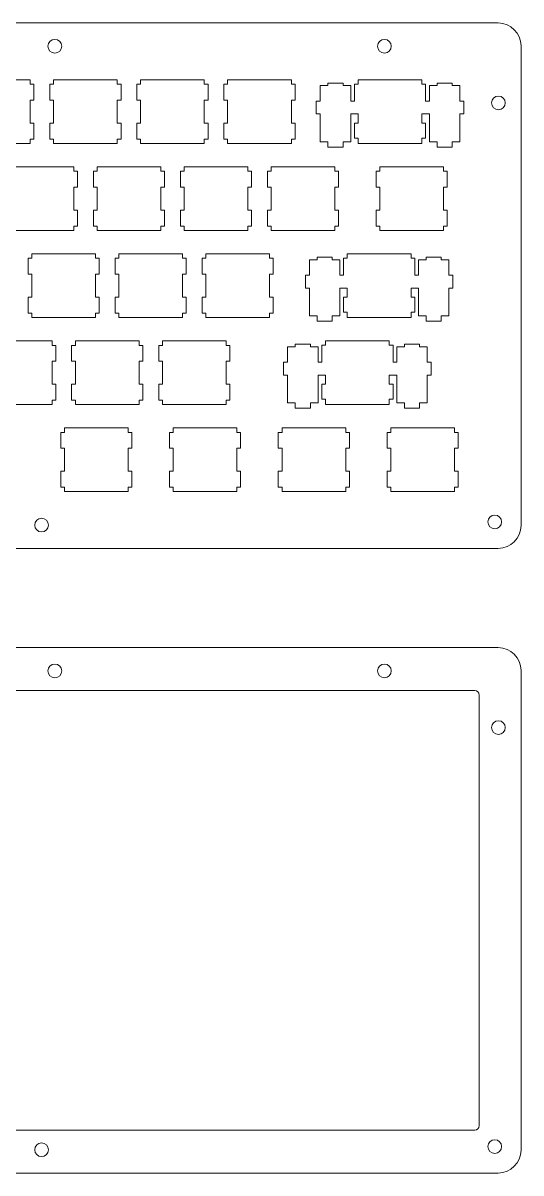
# Model space of a CAD drawing. Header units: millimetres. Extents: x -961 to -101, y 26 to 952.
# Drawn here: x -616.8 to -507.7, y 25.9 to 277.6 of the extents above; entities that cross this region are included whole.
import ezdxf

# ---------------------------------------------------------------- set-up
doc = ezdxf.new("R2010")
doc.units = ezdxf.units.MM
doc.header["$MEASUREMENT"] = 0
doc.layers.add('Layer 1', color=7, linetype='Continuous')

msp = doc.modelspace()

# ---------------------------------------------------------------- linework, layer by layer
at = {"layer": 'Layer 1', "color": 250, "lineweight": 9}
for centre in [(-609.787, 272.5082), (-537.6401, 272.5082), (-512.6869, 260.1082), (-612.6869, 167.7083), (-513.4746, 168.3909), (-609.787, 135.7872), (-537.6401, 135.7872), (-512.6869, 123.3872), (-513.4746, 31.6699), (-612.6869, 30.9873)]:
    msp.add_ellipse(centre, major_axis=(0, 1.5001), ratio=1, dxfattribs=at)
for points in [[(-807.7337, 277.6083), (-807.7337, 277.6083), (-512.7337, 277.6083), (-512.7337, 277.6083), (-512.7337, 277.6083), (-509.9837, 277.6083), (-507.7337, 275.3583), (-507.7337, 272.6083), (-507.7337, 272.6083), (-507.7337, 272.6083), (-507.7337, 167.6084), (-507.7337, 167.6084), (-507.7337, 167.6084), (-507.7337, 164.8584), (-509.9837, 162.6084), (-512.7337, 162.6084), (-512.7337, 162.6084), (-512.7337, 162.6084), (-807.7337, 162.6084), (-807.7337, 162.6084), (-807.7337, 162.6084), (-810.4837, 162.6084), (-812.7337, 164.8584), (-812.7337, 167.6084), (-812.7337, 167.6084), (-812.7337, 167.6084), (-812.7337, 272.6083), (-812.7337, 272.6083), (-812.7337, 272.6083), (-812.7337, 275.3583), (-810.4837, 277.6083), (-807.7337, 277.6083)], [(-807.7337, 140.8873), (-807.7337, 140.8873), (-512.7337, 140.8873), (-512.7337, 140.8873), (-512.7337, 140.8873), (-509.9837, 140.8873), (-507.7337, 138.6373), (-507.7337, 135.8873), (-507.7337, 135.8873), (-507.7337, 135.8873), (-507.7337, 30.8874), (-507.7337, 30.8874), (-507.7337, 30.8874), (-507.7337, 28.1374), (-509.9837, 25.8874), (-512.7337, 25.8874), (-512.7337, 25.8874), (-512.7337, 25.8874), (-807.7337, 25.8874), (-807.7337, 25.8874), (-807.7337, 25.8874), (-810.4837, 25.8874), (-812.7337, 28.1374), (-812.7337, 30.8874), (-812.7337, 30.8874), (-812.7337, 30.8874), (-812.7337, 135.8873), (-812.7337, 135.8873), (-812.7337, 135.8873), (-812.7337, 138.6373), (-810.4837, 140.8873), (-807.7337, 140.8873)], [(-802.6087, 131.5124), (-802.6087, 131.5124), (-517.8586, 131.5124), (-517.8586, 131.5124), (-517.8586, 131.5124), (-517.3086, 131.5124), (-516.8587, 131.0624), (-516.8587, 130.5124), (-516.8587, 130.5124), (-516.8587, 130.5124), (-516.8587, 36.2624), (-516.8587, 36.2624), (-516.8587, 36.2624), (-516.8587, 35.7124), (-517.3086, 35.2624), (-517.8586, 35.2624), (-517.8586, 35.2624), (-517.8586, 35.2624), (-802.6087, 35.2624), (-802.6087, 35.2624), (-802.6087, 35.2624), (-803.1587, 35.2624), (-803.6086, 35.7124), (-803.6086, 36.2624), (-803.6086, 36.2624), (-803.6086, 36.2624), (-803.6086, 130.5124), (-803.6086, 130.5124), (-803.6086, 130.5124), (-803.6086, 131.0624), (-803.1587, 131.5124), (-802.6087, 131.5124)]]:
    msp.add_open_spline(points, degree=3, knots=[0, 0, 0, 0, 0.11111111, 0.11111111, 0.11111111, 0.11111111, 0.22222222, 0.22222222, 0.22222222, 0.22222222, 0.33333333, 0.33333333, 0.33333333, 0.33333333, 0.44444444, 0.44444444, 0.44444444, 0.44444444, 0.55555556, 0.55555556, 0.55555556, 0.55555556, 0.66666667, 0.66666667, 0.66666667, 0.66666667, 0.77777778, 0.77777778, 0.77777778, 0.77777778, 1, 1, 1, 1], dxfattribs=at)
for points in [[(-629.1062, 265.181), (-629.1062, 265.181), (-615.1611, 265.181), (-615.1611, 265.181)], [(-615.1611, 264.2023), (-615.1611, 264.2023), (-615.1611, 265.181), (-615.1611, 265.181)], [(-610.0562, 265.181), (-610.0562, 265.181), (-596.1111, 265.181), (-596.1111, 265.181)], [(-610.0562, 264.2023), (-610.0562, 264.2023), (-610.0562, 265.181), (-610.0562, 265.181)], [(-596.1111, 264.2023), (-596.1111, 264.2023), (-596.1111, 265.181), (-596.1111, 265.181)], [(-591.0062, 265.181), (-591.0062, 265.181), (-577.0611, 265.181), (-577.0611, 265.181)], [(-591.0062, 264.2023), (-591.0062, 264.2023), (-591.0062, 265.181), (-591.0062, 265.181)], [(-577.0611, 264.2023), (-577.0611, 264.2023), (-577.0611, 265.181), (-577.0611, 265.181)], [(-571.9562, 265.181), (-571.9562, 265.181), (-558.0111, 265.181), (-558.0111, 265.181)], [(-571.9562, 264.2023), (-571.9562, 264.2023), (-571.9562, 265.181), (-571.9562, 265.181)], [(-558.0111, 264.2023), (-558.0111, 264.2023), (-558.0111, 265.181), (-558.0111, 265.181)], [(-546.6957, 264.4313), (-546.6957, 264.4313), (-549.9977, 264.4313), (-549.9977, 264.4313)], [(-549.9977, 264.4313), (-549.9977, 264.4313), (-549.9977, 263.8979), (-549.9977, 263.8979)], [(-546.6957, 263.8979), (-546.6957, 263.8979), (-546.6957, 264.4313), (-546.6957, 264.4313)], [(-529.4237, 265.1933), (-529.4237, 265.1933), (-543.3937, 265.1933), (-543.3937, 265.1933)], [(-543.3937, 265.1933), (-543.3937, 265.1933), (-543.3937, 264.2129), (-543.3937, 264.2129)], [(-529.4237, 264.2129), (-529.4237, 264.2129), (-529.4237, 265.1933), (-529.4237, 265.1933)], [(-522.8197, 264.4313), (-522.8197, 264.4313), (-526.1217, 264.4313), (-526.1217, 264.4313)], [(-526.1217, 264.4313), (-526.1217, 264.4313), (-526.1217, 263.8979), (-526.1217, 263.8979)], [(-522.8197, 263.8979), (-522.8197, 263.8979), (-522.8197, 264.4313), (-522.8197, 264.4313)], [(-614.3497, 264.2023), (-614.3497, 264.2023), (-615.1611, 264.2023), (-615.1611, 264.2023)], [(-614.3497, 264.2023), (-614.3497, 264.2023), (-614.3497, 260.7084), (-614.3497, 260.7084)], [(-610.8676, 260.7084), (-610.8676, 260.7084), (-610.8676, 264.2023), (-610.8676, 264.2023)], [(-610.8676, 264.2023), (-610.8676, 264.2023), (-610.0562, 264.2023), (-610.0562, 264.2023)], [(-595.2997, 264.2023), (-595.2997, 264.2023), (-596.1111, 264.2023), (-596.1111, 264.2023)], [(-595.2997, 264.2023), (-595.2997, 264.2023), (-595.2997, 260.7084), (-595.2997, 260.7084)], [(-591.8176, 260.7084), (-591.8176, 260.7084), (-591.8176, 264.2023), (-591.8176, 264.2023)], [(-591.8176, 264.2023), (-591.8176, 264.2023), (-591.0062, 264.2023), (-591.0062, 264.2023)], [(-576.2497, 264.2023), (-576.2497, 264.2023), (-577.0611, 264.2023), (-577.0611, 264.2023)], [(-576.2497, 264.2023), (-576.2497, 264.2023), (-576.2497, 260.7084), (-576.2497, 260.7084)], [(-572.7676, 260.7084), (-572.7676, 260.7084), (-572.7676, 264.2023), (-572.7676, 264.2023)], [(-572.7676, 264.2023), (-572.7676, 264.2023), (-571.9562, 264.2023), (-571.9562, 264.2023)], [(-557.1997, 264.2023), (-557.1997, 264.2023), (-558.0111, 264.2023), (-558.0111, 264.2023)], [(-557.1997, 264.2023), (-557.1997, 264.2023), (-557.1997, 260.7084), (-557.1997, 260.7084)], [(-549.9977, 263.8979), (-549.9977, 263.8979), (-551.6741, 263.8979), (-551.6741, 263.8979)], [(-551.6741, 263.8979), (-551.6741, 263.8979), (-551.6741, 260.4943), (-551.6741, 260.4943)], [(-545.0193, 263.8979), (-545.0193, 263.8979), (-546.6957, 263.8979), (-546.6957, 263.8979)], [(-545.0193, 263.8979), (-545.0193, 263.8979), (-545.0193, 263.8979), (-545.0193, 263.8979)], [(-545.0193, 260.4943), (-545.0193, 260.4943), (-545.0193, 263.8979), (-545.0193, 263.8979)], [(-543.3937, 264.2129), (-543.3937, 264.2129), (-544.2065, 264.2129), (-544.2065, 264.2129)], [(-544.2065, 264.2129), (-544.2065, 264.2129), (-544.2065, 260.4943), (-544.2065, 260.4943)], [(-528.6109, 264.2129), (-528.6109, 264.2129), (-529.4237, 264.2129), (-529.4237, 264.2129)], [(-528.6109, 260.4943), (-528.6109, 260.4943), (-528.6109, 264.2129), (-528.6109, 264.2129)], [(-526.1217, 263.8979), (-526.1217, 263.8979), (-527.7981, 263.8979), (-527.7981, 263.8979)], [(-527.7981, 263.8979), (-527.7981, 263.8979), (-527.7981, 260.4943), (-527.7981, 260.4943)], [(-521.1433, 263.8979), (-521.1433, 263.8979), (-522.8197, 263.8979), (-522.8197, 263.8979)], [(-521.1433, 260.4943), (-521.1433, 260.4943), (-521.1433, 263.8979), (-521.1433, 263.8979)], [(-615.1611, 260.7084), (-615.1611, 260.7084), (-615.1611, 255.7084), (-615.1611, 255.7084)], [(-615.1611, 260.7084), (-615.1611, 260.7084), (-614.3497, 260.7084), (-614.3497, 260.7084)], [(-610.0562, 260.7084), (-610.0562, 260.7084), (-610.8676, 260.7084), (-610.8676, 260.7084)], [(-610.0562, 255.7084), (-610.0562, 255.7084), (-610.0562, 260.7084), (-610.0562, 260.7084)], [(-596.1111, 260.7084), (-596.1111, 260.7084), (-596.1111, 255.7084), (-596.1111, 255.7084)], [(-596.1111, 260.7084), (-596.1111, 260.7084), (-595.2997, 260.7084), (-595.2997, 260.7084)], [(-591.0062, 260.7084), (-591.0062, 260.7084), (-591.8176, 260.7084), (-591.8176, 260.7084)], [(-591.0062, 255.7084), (-591.0062, 255.7084), (-591.0062, 260.7084), (-591.0062, 260.7084)], [(-577.0611, 260.7084), (-577.0611, 260.7084), (-577.0611, 255.7084), (-577.0611, 255.7084)], [(-577.0611, 260.7084), (-577.0611, 260.7084), (-576.2497, 260.7084), (-576.2497, 260.7084)], [(-571.9562, 260.7084), (-571.9562, 260.7084), (-572.7676, 260.7084), (-572.7676, 260.7084)], [(-571.9562, 255.7084), (-571.9562, 255.7084), (-571.9562, 260.7084), (-571.9562, 260.7084)], [(-558.0111, 260.7084), (-558.0111, 260.7084), (-558.0111, 255.7084), (-558.0111, 255.7084)], [(-558.0111, 260.7084), (-558.0111, 260.7084), (-557.1997, 260.7084), (-557.1997, 260.7084)], [(-551.6741, 260.4943), (-551.6741, 260.4943), (-552.5631, 260.4943), (-552.5631, 260.4943)], [(-552.5631, 260.4943), (-552.5631, 260.4943), (-552.5631, 257.7003), (-552.5631, 257.7003)], [(-544.2065, 260.4943), (-544.2065, 260.4943), (-545.0193, 260.4943), (-545.0193, 260.4943)], [(-527.7981, 260.4943), (-527.7981, 260.4943), (-528.6109, 260.4943), (-528.6109, 260.4943)], [(-520.2543, 260.4943), (-520.2543, 260.4943), (-521.1433, 260.4943), (-521.1433, 260.4943)], [(-520.2543, 257.7003), (-520.2543, 257.7003), (-520.2543, 260.4943), (-520.2543, 260.4943)], [(-552.5631, 257.7003), (-552.5631, 257.7003), (-551.6741, 257.7003), (-551.6741, 257.7003)], [(-551.6741, 257.7003), (-551.6741, 257.7003), (-551.6741, 251.6043), (-551.6741, 251.6043)], [(-545.0193, 251.6043), (-545.0193, 251.6043), (-545.0193, 257.7003), (-545.0193, 257.7003)], [(-545.0193, 257.7003), (-545.0193, 257.7003), (-543.3937, 257.7003), (-543.3937, 257.7003)], [(-543.3937, 257.7003), (-543.3937, 257.7003), (-543.3937, 255.7039), (-543.3937, 255.7039)], [(-529.4237, 255.7039), (-529.4237, 255.7039), (-529.4237, 257.7003), (-529.4237, 257.7003)], [(-529.4237, 257.7003), (-529.4237, 257.7003), (-527.7981, 257.7003), (-527.7981, 257.7003)], [(-527.7981, 257.7003), (-527.7981, 257.7003), (-527.7981, 251.6043), (-527.7981, 251.6043)], [(-521.1433, 251.6043), (-521.1433, 251.6043), (-521.1433, 257.7003), (-521.1433, 257.7003)], [(-521.1433, 257.7003), (-521.1433, 257.7003), (-520.2543, 257.7003), (-520.2543, 257.7003)], [(-614.3497, 255.7084), (-614.3497, 255.7084), (-615.1611, 255.7084), (-615.1611, 255.7084)], [(-614.3497, 255.7084), (-614.3497, 255.7084), (-614.3497, 252.2145), (-614.3497, 252.2145)], [(-610.8676, 252.2145), (-610.8676, 252.2145), (-610.8676, 255.7084), (-610.8676, 255.7084)], [(-610.8676, 255.7084), (-610.8676, 255.7084), (-610.0562, 255.7084), (-610.0562, 255.7084)], [(-595.2997, 255.7084), (-595.2997, 255.7084), (-596.1111, 255.7084), (-596.1111, 255.7084)], [(-595.2997, 255.7084), (-595.2997, 255.7084), (-595.2997, 252.2145), (-595.2997, 252.2145)], [(-591.8176, 252.2145), (-591.8176, 252.2145), (-591.8176, 255.7084), (-591.8176, 255.7084)], [(-591.8176, 255.7084), (-591.8176, 255.7084), (-591.0062, 255.7084), (-591.0062, 255.7084)], [(-576.2497, 255.7084), (-576.2497, 255.7084), (-577.0611, 255.7084), (-577.0611, 255.7084)], [(-576.2497, 255.7084), (-576.2497, 255.7084), (-576.2497, 252.2145), (-576.2497, 252.2145)], [(-572.7676, 252.2145), (-572.7676, 252.2145), (-572.7676, 255.7084), (-572.7676, 255.7084)], [(-572.7676, 255.7084), (-572.7676, 255.7084), (-571.9562, 255.7084), (-571.9562, 255.7084)], [(-557.1997, 255.7084), (-557.1997, 255.7084), (-558.0111, 255.7084), (-558.0111, 255.7084)], [(-557.1997, 255.7084), (-557.1997, 255.7084), (-557.1997, 252.2145), (-557.1997, 252.2145)], [(-544.2065, 255.7039), (-544.2065, 255.7039), (-544.2065, 252.3917), (-544.2065, 252.3917)], [(-543.3937, 255.7039), (-543.3937, 255.7039), (-544.2065, 255.7039), (-544.2065, 255.7039)], [(-528.6109, 255.7039), (-528.6109, 255.7039), (-529.4237, 255.7039), (-529.4237, 255.7039)], [(-528.6109, 252.3917), (-528.6109, 252.3917), (-528.6109, 255.7039), (-528.6109, 255.7039)], [(-615.1611, 252.2145), (-615.1611, 252.2145), (-614.3497, 252.2145), (-614.3497, 252.2145)], [(-615.1611, 252.2145), (-615.1611, 252.2145), (-615.1611, 251.2358), (-615.1611, 251.2358)], [(-610.0562, 252.2145), (-610.0562, 252.2145), (-610.8676, 252.2145), (-610.8676, 252.2145)], [(-610.0562, 251.2358), (-610.0562, 251.2358), (-610.0562, 252.2145), (-610.0562, 252.2145)], [(-596.1111, 252.2145), (-596.1111, 252.2145), (-595.2997, 252.2145), (-595.2997, 252.2145)], [(-596.1111, 252.2145), (-596.1111, 252.2145), (-596.1111, 251.2358), (-596.1111, 251.2358)], [(-591.0062, 252.2145), (-591.0062, 252.2145), (-591.8176, 252.2145), (-591.8176, 252.2145)], [(-591.0062, 251.2358), (-591.0062, 251.2358), (-591.0062, 252.2145), (-591.0062, 252.2145)], [(-577.0611, 252.2145), (-577.0611, 252.2145), (-576.2497, 252.2145), (-576.2497, 252.2145)], [(-577.0611, 252.2145), (-577.0611, 252.2145), (-577.0611, 251.2358), (-577.0611, 251.2358)], [(-571.9562, 252.2145), (-571.9562, 252.2145), (-572.7676, 252.2145), (-572.7676, 252.2145)], [(-571.9562, 251.2358), (-571.9562, 251.2358), (-571.9562, 252.2145), (-571.9562, 252.2145)], [(-558.0111, 252.2145), (-558.0111, 252.2145), (-557.1997, 252.2145), (-557.1997, 252.2145)], [(-558.0111, 252.2145), (-558.0111, 252.2145), (-558.0111, 251.2358), (-558.0111, 251.2358)], [(-544.2065, 252.3917), (-544.2065, 252.3917), (-543.3937, 252.3917), (-543.3937, 252.3917)], [(-543.3937, 251.2233), (-543.3937, 251.2233), (-543.3937, 252.3917), (-543.3937, 252.3917)], [(-529.4237, 251.2233), (-529.4237, 251.2233), (-529.4237, 252.3917), (-529.4237, 252.3917)], [(-529.4237, 252.3917), (-529.4237, 252.3917), (-528.6109, 252.3917), (-528.6109, 252.3917)], [(-615.1611, 251.2358), (-615.1611, 251.2358), (-629.1062, 251.2358), (-629.1062, 251.2358)], [(-596.1111, 251.2358), (-596.1111, 251.2358), (-610.0562, 251.2358), (-610.0562, 251.2358)], [(-577.0611, 251.2358), (-577.0611, 251.2358), (-591.0062, 251.2358), (-591.0062, 251.2358)], [(-558.0111, 251.2358), (-558.0111, 251.2358), (-571.9562, 251.2358), (-571.9562, 251.2358)], [(-551.6741, 251.6043), (-551.6741, 251.6043), (-549.9977, 251.6043), (-549.9977, 251.6043)], [(-549.9977, 251.6043), (-549.9977, 251.6043), (-549.9977, 250.4613), (-549.9977, 250.4613)], [(-549.9977, 250.4613), (-549.9977, 250.4613), (-546.6957, 250.4613), (-546.6957, 250.4613)], [(-546.6957, 250.4613), (-546.6957, 250.4613), (-546.6957, 251.6043), (-546.6957, 251.6043)], [(-546.6957, 251.6043), (-546.6957, 251.6043), (-545.0193, 251.6043), (-545.0193, 251.6043)], [(-543.3937, 251.2233), (-543.3937, 251.2233), (-529.4237, 251.2233), (-529.4237, 251.2233)], [(-527.7981, 251.6043), (-527.7981, 251.6043), (-526.1217, 251.6043), (-526.1217, 251.6043)], [(-527.7981, 251.6043), (-527.7981, 251.6043), (-527.7981, 251.6043), (-527.7981, 251.6043)], [(-526.1217, 251.6043), (-526.1217, 251.6043), (-526.1217, 250.4613), (-526.1217, 250.4613)], [(-526.1217, 250.4613), (-526.1217, 250.4613), (-522.8197, 250.4613), (-522.8197, 250.4613)], [(-522.8197, 250.4613), (-522.8197, 250.4613), (-522.8197, 251.6043), (-522.8197, 251.6043)], [(-522.8197, 251.6043), (-522.8197, 251.6043), (-521.1433, 251.6043), (-521.1433, 251.6043)], [(-619.5812, 246.1311), (-619.5812, 246.1311), (-605.6361, 246.1311), (-605.6361, 246.1311)], [(-605.6361, 245.1524), (-605.6361, 245.1524), (-605.6361, 246.1311), (-605.6361, 246.1311)], [(-604.8247, 245.1524), (-604.8247, 245.1524), (-605.6361, 245.1524), (-605.6361, 245.1524)], [(-604.8247, 245.1524), (-604.8247, 245.1524), (-604.8247, 241.6585), (-604.8247, 241.6585)], [(-601.3426, 241.6585), (-601.3426, 241.6585), (-601.3426, 245.1524), (-601.3426, 245.1524)], [(-601.3426, 245.1524), (-601.3426, 245.1524), (-600.5312, 245.1524), (-600.5312, 245.1524)], [(-600.5312, 246.1311), (-600.5312, 246.1311), (-586.5861, 246.1311), (-586.5861, 246.1311)], [(-600.5312, 245.1524), (-600.5312, 245.1524), (-600.5312, 246.1311), (-600.5312, 246.1311)], [(-586.5861, 245.1524), (-586.5861, 245.1524), (-586.5861, 246.1311), (-586.5861, 246.1311)], [(-585.7747, 245.1524), (-585.7747, 245.1524), (-586.5861, 245.1524), (-586.5861, 245.1524)], [(-585.7747, 245.1524), (-585.7747, 245.1524), (-585.7747, 241.6585), (-585.7747, 241.6585)], [(-582.2926, 241.6585), (-582.2926, 241.6585), (-582.2926, 245.1524), (-582.2926, 245.1524)], [(-582.2926, 245.1524), (-582.2926, 245.1524), (-581.4812, 245.1524), (-581.4812, 245.1524)], [(-581.4812, 246.1311), (-581.4812, 246.1311), (-567.5361, 246.1311), (-567.5361, 246.1311)], [(-581.4812, 245.1524), (-581.4812, 245.1524), (-581.4812, 246.1311), (-581.4812, 246.1311)], [(-567.5361, 245.1524), (-567.5361, 245.1524), (-567.5361, 246.1311), (-567.5361, 246.1311)], [(-566.7247, 245.1524), (-566.7247, 245.1524), (-567.5361, 245.1524), (-567.5361, 245.1524)], [(-566.7247, 245.1524), (-566.7247, 245.1524), (-566.7247, 241.6585), (-566.7247, 241.6585)], [(-563.2426, 241.6585), (-563.2426, 241.6585), (-563.2426, 245.1524), (-563.2426, 245.1524)], [(-563.2426, 245.1524), (-563.2426, 245.1524), (-562.4312, 245.1524), (-562.4312, 245.1524)], [(-562.4312, 246.1311), (-562.4312, 246.1311), (-548.4861, 246.1311), (-548.4861, 246.1311)], [(-562.4312, 245.1524), (-562.4312, 245.1524), (-562.4312, 246.1311), (-562.4312, 246.1311)], [(-548.4861, 245.1524), (-548.4861, 245.1524), (-548.4861, 246.1311), (-548.4861, 246.1311)], [(-547.6747, 245.1524), (-547.6747, 245.1524), (-548.4861, 245.1524), (-548.4861, 245.1524)], [(-547.6747, 245.1524), (-547.6747, 245.1524), (-547.6747, 241.6585), (-547.6747, 241.6585)], [(-539.4302, 241.6584), (-539.4302, 241.6584), (-539.4302, 245.1523), (-539.4302, 245.1523)], [(-539.4302, 245.1523), (-539.4302, 245.1523), (-538.6188, 245.1523), (-538.6188, 245.1523)], [(-538.6188, 246.131), (-538.6188, 246.131), (-524.6737, 246.131), (-524.6737, 246.131)], [(-538.6188, 245.1523), (-538.6188, 245.1523), (-538.6188, 246.131), (-538.6188, 246.131)], [(-524.6737, 245.1523), (-524.6737, 245.1523), (-524.6737, 246.131), (-524.6737, 246.131)], [(-523.8623, 245.1523), (-523.8623, 245.1523), (-524.6737, 245.1523), (-524.6737, 245.1523)], [(-523.8623, 245.1523), (-523.8623, 245.1523), (-523.8623, 241.6584), (-523.8623, 241.6584)], [(-605.6361, 241.6585), (-605.6361, 241.6585), (-605.6361, 236.6585), (-605.6361, 236.6585)], [(-605.6361, 241.6585), (-605.6361, 241.6585), (-604.8247, 241.6585), (-604.8247, 241.6585)], [(-600.5312, 241.6585), (-600.5312, 241.6585), (-601.3426, 241.6585), (-601.3426, 241.6585)], [(-600.5312, 236.6585), (-600.5312, 236.6585), (-600.5312, 241.6585), (-600.5312, 241.6585)], [(-586.5861, 241.6585), (-586.5861, 241.6585), (-586.5861, 236.6585), (-586.5861, 236.6585)], [(-586.5861, 241.6585), (-586.5861, 241.6585), (-585.7747, 241.6585), (-585.7747, 241.6585)], [(-581.4812, 241.6585), (-581.4812, 241.6585), (-582.2926, 241.6585), (-582.2926, 241.6585)], [(-581.4812, 236.6585), (-581.4812, 236.6585), (-581.4812, 241.6585), (-581.4812, 241.6585)], [(-567.5361, 241.6585), (-567.5361, 241.6585), (-567.5361, 236.6585), (-567.5361, 236.6585)], [(-567.5361, 241.6585), (-567.5361, 241.6585), (-566.7247, 241.6585), (-566.7247, 241.6585)], [(-562.4312, 241.6585), (-562.4312, 241.6585), (-563.2426, 241.6585), (-563.2426, 241.6585)], [(-562.4312, 236.6585), (-562.4312, 236.6585), (-562.4312, 241.6585), (-562.4312, 241.6585)], [(-548.4861, 241.6585), (-548.4861, 241.6585), (-548.4861, 236.6585), (-548.4861, 236.6585)], [(-548.4861, 241.6585), (-548.4861, 241.6585), (-547.6747, 241.6585), (-547.6747, 241.6585)], [(-538.6188, 241.6584), (-538.6188, 241.6584), (-539.4302, 241.6584), (-539.4302, 241.6584)], [(-538.6188, 236.6584), (-538.6188, 236.6584), (-538.6188, 241.6584), (-538.6188, 241.6584)], [(-524.6737, 241.6584), (-524.6737, 241.6584), (-524.6737, 236.6584), (-524.6737, 236.6584)], [(-524.6737, 241.6584), (-524.6737, 241.6584), (-523.8623, 241.6584), (-523.8623, 241.6584)], [(-604.8247, 236.6585), (-604.8247, 236.6585), (-605.6361, 236.6585), (-605.6361, 236.6585)], [(-604.8247, 236.6585), (-604.8247, 236.6585), (-604.8247, 233.1646), (-604.8247, 233.1646)], [(-601.3426, 233.1646), (-601.3426, 233.1646), (-601.3426, 236.6585), (-601.3426, 236.6585)], [(-601.3426, 236.6585), (-601.3426, 236.6585), (-600.5312, 236.6585), (-600.5312, 236.6585)], [(-585.7747, 236.6585), (-585.7747, 236.6585), (-586.5861, 236.6585), (-586.5861, 236.6585)], [(-585.7747, 236.6585), (-585.7747, 236.6585), (-585.7747, 233.1646), (-585.7747, 233.1646)], [(-582.2926, 233.1646), (-582.2926, 233.1646), (-582.2926, 236.6585), (-582.2926, 236.6585)], [(-582.2926, 236.6585), (-582.2926, 236.6585), (-581.4812, 236.6585), (-581.4812, 236.6585)], [(-566.7247, 236.6585), (-566.7247, 236.6585), (-567.5361, 236.6585), (-567.5361, 236.6585)], [(-566.7247, 236.6585), (-566.7247, 236.6585), (-566.7247, 233.1646), (-566.7247, 233.1646)], [(-563.2426, 233.1646), (-563.2426, 233.1646), (-563.2426, 236.6585), (-563.2426, 236.6585)], [(-563.2426, 236.6585), (-563.2426, 236.6585), (-562.4312, 236.6585), (-562.4312, 236.6585)], [(-547.6747, 236.6585), (-547.6747, 236.6585), (-548.4861, 236.6585), (-548.4861, 236.6585)], [(-547.6747, 236.6585), (-547.6747, 236.6585), (-547.6747, 233.1646), (-547.6747, 233.1646)], [(-539.4302, 233.1645), (-539.4302, 233.1645), (-539.4302, 236.6584), (-539.4302, 236.6584)], [(-539.4302, 236.6584), (-539.4302, 236.6584), (-538.6188, 236.6584), (-538.6188, 236.6584)], [(-523.8623, 236.6584), (-523.8623, 236.6584), (-524.6737, 236.6584), (-524.6737, 236.6584)], [(-523.8623, 236.6584), (-523.8623, 236.6584), (-523.8623, 233.1645), (-523.8623, 233.1645)], [(-605.6361, 232.1859), (-605.6361, 232.1859), (-619.5812, 232.1859), (-619.5812, 232.1859)], [(-605.6361, 233.1646), (-605.6361, 233.1646), (-604.8247, 233.1646), (-604.8247, 233.1646)], [(-605.6361, 233.1646), (-605.6361, 233.1646), (-605.6361, 232.1859), (-605.6361, 232.1859)], [(-600.5312, 233.1646), (-600.5312, 233.1646), (-601.3426, 233.1646), (-601.3426, 233.1646)], [(-600.5312, 232.1859), (-600.5312, 232.1859), (-600.5312, 233.1646), (-600.5312, 233.1646)], [(-586.5861, 232.1859), (-586.5861, 232.1859), (-600.5312, 232.1859), (-600.5312, 232.1859)], [(-586.5861, 233.1646), (-586.5861, 233.1646), (-585.7747, 233.1646), (-585.7747, 233.1646)], [(-586.5861, 233.1646), (-586.5861, 233.1646), (-586.5861, 232.1859), (-586.5861, 232.1859)], [(-581.4812, 233.1646), (-581.4812, 233.1646), (-582.2926, 233.1646), (-582.2926, 233.1646)], [(-581.4812, 232.1859), (-581.4812, 232.1859), (-581.4812, 233.1646), (-581.4812, 233.1646)], [(-567.5361, 232.1859), (-567.5361, 232.1859), (-581.4812, 232.1859), (-581.4812, 232.1859)], [(-567.5361, 233.1646), (-567.5361, 233.1646), (-566.7247, 233.1646), (-566.7247, 233.1646)], [(-567.5361, 233.1646), (-567.5361, 233.1646), (-567.5361, 232.1859), (-567.5361, 232.1859)], [(-562.4312, 233.1646), (-562.4312, 233.1646), (-563.2426, 233.1646), (-563.2426, 233.1646)], [(-562.4312, 232.1859), (-562.4312, 232.1859), (-562.4312, 233.1646), (-562.4312, 233.1646)], [(-548.4861, 232.1859), (-548.4861, 232.1859), (-562.4312, 232.1859), (-562.4312, 232.1859)], [(-548.4861, 233.1646), (-548.4861, 233.1646), (-547.6747, 233.1646), (-547.6747, 233.1646)], [(-548.4861, 233.1646), (-548.4861, 233.1646), (-548.4861, 232.1859), (-548.4861, 232.1859)], [(-538.6188, 233.1645), (-538.6188, 233.1645), (-539.4302, 233.1645), (-539.4302, 233.1645)], [(-538.6188, 232.1858), (-538.6188, 232.1858), (-538.6188, 233.1645), (-538.6188, 233.1645)], [(-524.6737, 232.1858), (-524.6737, 232.1858), (-538.6188, 232.1858), (-538.6188, 232.1858)], [(-524.6737, 233.1645), (-524.6737, 233.1645), (-523.8623, 233.1645), (-523.8623, 233.1645)], [(-524.6737, 233.1645), (-524.6737, 233.1645), (-524.6737, 232.1858), (-524.6737, 232.1858)], [(-614.8187, 227.0811), (-614.8187, 227.0811), (-600.8736, 227.0811), (-600.8736, 227.0811)], [(-614.8187, 226.1024), (-614.8187, 226.1024), (-614.8187, 227.0811), (-614.8187, 227.0811)], [(-600.8736, 226.1024), (-600.8736, 226.1024), (-600.8736, 227.0811), (-600.8736, 227.0811)], [(-595.7687, 227.0811), (-595.7687, 227.0811), (-581.8236, 227.0811), (-581.8236, 227.0811)], [(-595.7687, 226.1024), (-595.7687, 226.1024), (-595.7687, 227.0811), (-595.7687, 227.0811)], [(-581.8236, 226.1024), (-581.8236, 226.1024), (-581.8236, 227.0811), (-581.8236, 227.0811)], [(-576.7187, 227.0811), (-576.7187, 227.0811), (-562.7736, 227.0811), (-562.7736, 227.0811)], [(-576.7187, 226.1024), (-576.7187, 226.1024), (-576.7187, 227.0811), (-576.7187, 227.0811)], [(-562.7736, 226.1024), (-562.7736, 226.1024), (-562.7736, 227.0811), (-562.7736, 227.0811)], [(-531.8049, 227.0934), (-531.8049, 227.0934), (-545.7749, 227.0934), (-545.7749, 227.0934)], [(-545.7749, 227.0934), (-545.7749, 227.0934), (-545.7749, 226.113), (-545.7749, 226.113)], [(-531.8049, 226.113), (-531.8049, 226.113), (-531.8049, 227.0934), (-531.8049, 227.0934)], [(-615.6301, 222.6085), (-615.6301, 222.6085), (-615.6301, 226.1024), (-615.6301, 226.1024)], [(-615.6301, 226.1024), (-615.6301, 226.1024), (-614.8187, 226.1024), (-614.8187, 226.1024)], [(-600.0622, 226.1024), (-600.0622, 226.1024), (-600.8736, 226.1024), (-600.8736, 226.1024)], [(-600.0622, 226.1024), (-600.0622, 226.1024), (-600.0622, 222.6085), (-600.0622, 222.6085)], [(-596.5801, 222.6085), (-596.5801, 222.6085), (-596.5801, 226.1024), (-596.5801, 226.1024)], [(-596.5801, 226.1024), (-596.5801, 226.1024), (-595.7687, 226.1024), (-595.7687, 226.1024)], [(-581.0122, 226.1024), (-581.0122, 226.1024), (-581.8236, 226.1024), (-581.8236, 226.1024)], [(-581.0122, 226.1024), (-581.0122, 226.1024), (-581.0122, 222.6085), (-581.0122, 222.6085)], [(-577.5301, 222.6085), (-577.5301, 222.6085), (-577.5301, 226.1024), (-577.5301, 226.1024)], [(-577.5301, 226.1024), (-577.5301, 226.1024), (-576.7187, 226.1024), (-576.7187, 226.1024)], [(-561.9622, 226.1024), (-561.9622, 226.1024), (-562.7736, 226.1024), (-562.7736, 226.1024)], [(-561.9622, 226.1024), (-561.9622, 226.1024), (-561.9622, 222.6085), (-561.9622, 222.6085)], [(-552.3789, 225.798), (-552.3789, 225.798), (-554.0553, 225.798), (-554.0553, 225.798)], [(-554.0553, 225.798), (-554.0553, 225.798), (-554.0553, 222.3944), (-554.0553, 222.3944)], [(-552.3789, 226.3314), (-552.3789, 226.3314), (-552.3789, 225.798), (-552.3789, 225.798)], [(-549.0769, 226.3314), (-549.0769, 226.3314), (-552.3789, 226.3314), (-552.3789, 226.3314)], [(-549.0769, 225.798), (-549.0769, 225.798), (-549.0769, 226.3314), (-549.0769, 226.3314)], [(-547.4005, 225.798), (-547.4005, 225.798), (-549.0769, 225.798), (-549.0769, 225.798)], [(-547.4005, 225.798), (-547.4005, 225.798), (-547.4005, 225.798), (-547.4005, 225.798)], [(-547.4005, 222.3944), (-547.4005, 222.3944), (-547.4005, 225.798), (-547.4005, 225.798)], [(-545.7749, 226.113), (-545.7749, 226.113), (-546.5877, 226.113), (-546.5877, 226.113)], [(-546.5877, 226.113), (-546.5877, 226.113), (-546.5877, 222.3944), (-546.5877, 222.3944)], [(-530.9921, 226.113), (-530.9921, 226.113), (-531.8049, 226.113), (-531.8049, 226.113)], [(-530.9921, 222.3944), (-530.9921, 222.3944), (-530.9921, 226.113), (-530.9921, 226.113)], [(-528.5029, 225.798), (-528.5029, 225.798), (-530.1793, 225.798), (-530.1793, 225.798)], [(-530.1793, 225.798), (-530.1793, 225.798), (-530.1793, 222.3944), (-530.1793, 222.3944)], [(-525.2009, 226.3314), (-525.2009, 226.3314), (-528.5029, 226.3314), (-528.5029, 226.3314)], [(-528.5029, 226.3314), (-528.5029, 226.3314), (-528.5029, 225.798), (-528.5029, 225.798)], [(-525.2009, 225.798), (-525.2009, 225.798), (-525.2009, 226.3314), (-525.2009, 226.3314)], [(-523.5245, 225.798), (-523.5245, 225.798), (-525.2009, 225.798), (-525.2009, 225.798)], [(-523.5245, 222.3944), (-523.5245, 222.3944), (-523.5245, 225.798), (-523.5245, 225.798)], [(-614.8187, 222.6085), (-614.8187, 222.6085), (-615.6301, 222.6085), (-615.6301, 222.6085)], [(-614.8187, 217.6085), (-614.8187, 217.6085), (-614.8187, 222.6085), (-614.8187, 222.6085)], [(-600.8736, 222.6085), (-600.8736, 222.6085), (-600.8736, 217.6085), (-600.8736, 217.6085)], [(-600.8736, 222.6085), (-600.8736, 222.6085), (-600.0622, 222.6085), (-600.0622, 222.6085)], [(-595.7687, 222.6085), (-595.7687, 222.6085), (-596.5801, 222.6085), (-596.5801, 222.6085)], [(-595.7687, 217.6085), (-595.7687, 217.6085), (-595.7687, 222.6085), (-595.7687, 222.6085)], [(-581.8236, 222.6085), (-581.8236, 222.6085), (-581.8236, 217.6085), (-581.8236, 217.6085)], [(-581.8236, 222.6085), (-581.8236, 222.6085), (-581.0122, 222.6085), (-581.0122, 222.6085)], [(-576.7187, 222.6085), (-576.7187, 222.6085), (-577.5301, 222.6085), (-577.5301, 222.6085)], [(-576.7187, 217.6085), (-576.7187, 217.6085), (-576.7187, 222.6085), (-576.7187, 222.6085)], [(-562.7736, 222.6085), (-562.7736, 222.6085), (-562.7736, 217.6085), (-562.7736, 217.6085)], [(-562.7736, 222.6085), (-562.7736, 222.6085), (-561.9622, 222.6085), (-561.9622, 222.6085)], [(-554.0553, 222.3944), (-554.0553, 222.3944), (-554.9443, 222.3944), (-554.9443, 222.3944)], [(-554.9443, 222.3944), (-554.9443, 222.3944), (-554.9443, 219.6004), (-554.9443, 219.6004)], [(-546.5877, 222.3944), (-546.5877, 222.3944), (-547.4005, 222.3944), (-547.4005, 222.3944)], [(-530.1793, 222.3944), (-530.1793, 222.3944), (-530.9921, 222.3944), (-530.9921, 222.3944)], [(-522.6355, 222.3944), (-522.6355, 222.3944), (-523.5245, 222.3944), (-523.5245, 222.3944)], [(-522.6355, 219.6004), (-522.6355, 219.6004), (-522.6355, 222.3944), (-522.6355, 222.3944)], [(-554.9443, 219.6004), (-554.9443, 219.6004), (-554.0553, 219.6004), (-554.0553, 219.6004)], [(-554.0553, 219.6004), (-554.0553, 219.6004), (-554.0553, 213.5044), (-554.0553, 213.5044)], [(-547.4005, 213.5044), (-547.4005, 213.5044), (-547.4005, 219.6004), (-547.4005, 219.6004)], [(-547.4005, 219.6004), (-547.4005, 219.6004), (-545.7749, 219.6004), (-545.7749, 219.6004)], [(-545.7749, 219.6004), (-545.7749, 219.6004), (-545.7749, 217.604), (-545.7749, 217.604)], [(-531.8049, 217.604), (-531.8049, 217.604), (-531.8049, 219.6004), (-531.8049, 219.6004)], [(-531.8049, 219.6004), (-531.8049, 219.6004), (-530.1793, 219.6004), (-530.1793, 219.6004)], [(-530.1793, 219.6004), (-530.1793, 219.6004), (-530.1793, 213.5044), (-530.1793, 213.5044)], [(-523.5245, 213.5044), (-523.5245, 213.5044), (-523.5245, 219.6004), (-523.5245, 219.6004)], [(-523.5245, 219.6004), (-523.5245, 219.6004), (-522.6355, 219.6004), (-522.6355, 219.6004)], [(-615.6301, 214.1146), (-615.6301, 214.1146), (-615.6301, 217.6085), (-615.6301, 217.6085)], [(-615.6301, 217.6085), (-615.6301, 217.6085), (-614.8187, 217.6085), (-614.8187, 217.6085)], [(-600.0622, 217.6085), (-600.0622, 217.6085), (-600.8736, 217.6085), (-600.8736, 217.6085)], [(-600.0622, 217.6085), (-600.0622, 217.6085), (-600.0622, 214.1146), (-600.0622, 214.1146)], [(-596.5801, 214.1146), (-596.5801, 214.1146), (-596.5801, 217.6085), (-596.5801, 217.6085)], [(-596.5801, 217.6085), (-596.5801, 217.6085), (-595.7687, 217.6085), (-595.7687, 217.6085)], [(-581.0122, 217.6085), (-581.0122, 217.6085), (-581.8236, 217.6085), (-581.8236, 217.6085)], [(-581.0122, 217.6085), (-581.0122, 217.6085), (-581.0122, 214.1146), (-581.0122, 214.1146)], [(-577.5301, 214.1146), (-577.5301, 214.1146), (-577.5301, 217.6085), (-577.5301, 217.6085)], [(-577.5301, 217.6085), (-577.5301, 217.6085), (-576.7187, 217.6085), (-576.7187, 217.6085)], [(-561.9622, 217.6085), (-561.9622, 217.6085), (-562.7736, 217.6085), (-562.7736, 217.6085)], [(-561.9622, 217.6085), (-561.9622, 217.6085), (-561.9622, 214.1146), (-561.9622, 214.1146)], [(-545.7749, 217.604), (-545.7749, 217.604), (-546.5877, 217.604), (-546.5877, 217.604)], [(-546.5877, 217.604), (-546.5877, 217.604), (-546.5877, 214.2918), (-546.5877, 214.2918)], [(-530.9921, 217.604), (-530.9921, 217.604), (-531.8049, 217.604), (-531.8049, 217.604)], [(-530.9921, 214.2918), (-530.9921, 214.2918), (-530.9921, 217.604), (-530.9921, 217.604)], [(-614.8187, 214.1146), (-614.8187, 214.1146), (-615.6301, 214.1146), (-615.6301, 214.1146)], [(-614.8187, 213.1359), (-614.8187, 213.1359), (-614.8187, 214.1146), (-614.8187, 214.1146)], [(-600.8736, 214.1146), (-600.8736, 214.1146), (-600.0622, 214.1146), (-600.0622, 214.1146)], [(-600.8736, 214.1146), (-600.8736, 214.1146), (-600.8736, 213.1359), (-600.8736, 213.1359)], [(-595.7687, 214.1146), (-595.7687, 214.1146), (-596.5801, 214.1146), (-596.5801, 214.1146)], [(-595.7687, 213.1359), (-595.7687, 213.1359), (-595.7687, 214.1146), (-595.7687, 214.1146)], [(-581.8236, 214.1146), (-581.8236, 214.1146), (-581.0122, 214.1146), (-581.0122, 214.1146)], [(-581.8236, 214.1146), (-581.8236, 214.1146), (-581.8236, 213.1359), (-581.8236, 213.1359)], [(-576.7187, 214.1146), (-576.7187, 214.1146), (-577.5301, 214.1146), (-577.5301, 214.1146)], [(-576.7187, 213.1359), (-576.7187, 213.1359), (-576.7187, 214.1146), (-576.7187, 214.1146)], [(-562.7736, 214.1146), (-562.7736, 214.1146), (-561.9622, 214.1146), (-561.9622, 214.1146)], [(-562.7736, 214.1146), (-562.7736, 214.1146), (-562.7736, 213.1359), (-562.7736, 213.1359)], [(-546.5877, 214.2918), (-546.5877, 214.2918), (-545.7749, 214.2918), (-545.7749, 214.2918)], [(-545.7749, 213.1234), (-545.7749, 213.1234), (-545.7749, 214.2918), (-545.7749, 214.2918)], [(-531.8049, 213.1234), (-531.8049, 213.1234), (-531.8049, 214.2918), (-531.8049, 214.2918)], [(-531.8049, 214.2918), (-531.8049, 214.2918), (-530.9921, 214.2918), (-530.9921, 214.2918)], [(-600.8736, 213.1359), (-600.8736, 213.1359), (-614.8187, 213.1359), (-614.8187, 213.1359)], [(-581.8236, 213.1359), (-581.8236, 213.1359), (-595.7687, 213.1359), (-595.7687, 213.1359)], [(-562.7736, 213.1359), (-562.7736, 213.1359), (-576.7187, 213.1359), (-576.7187, 213.1359)], [(-554.0553, 213.5044), (-554.0553, 213.5044), (-552.3789, 213.5044), (-552.3789, 213.5044)], [(-552.3789, 213.5044), (-552.3789, 213.5044), (-552.3789, 212.3614), (-552.3789, 212.3614)], [(-552.3789, 212.3614), (-552.3789, 212.3614), (-549.0769, 212.3614), (-549.0769, 212.3614)], [(-549.0769, 212.3614), (-549.0769, 212.3614), (-549.0769, 213.5044), (-549.0769, 213.5044)], [(-549.0769, 213.5044), (-549.0769, 213.5044), (-547.4005, 213.5044), (-547.4005, 213.5044)], [(-545.7749, 213.1234), (-545.7749, 213.1234), (-531.8049, 213.1234), (-531.8049, 213.1234)], [(-530.1793, 213.5044), (-530.1793, 213.5044), (-528.5029, 213.5044), (-528.5029, 213.5044)], [(-530.1793, 213.5044), (-530.1793, 213.5044), (-530.1793, 213.5044), (-530.1793, 213.5044)], [(-528.5029, 213.5044), (-528.5029, 213.5044), (-528.5029, 212.3614), (-528.5029, 212.3614)], [(-528.5029, 212.3614), (-528.5029, 212.3614), (-525.2009, 212.3614), (-525.2009, 212.3614)], [(-525.2009, 212.3614), (-525.2009, 212.3614), (-525.2009, 213.5044), (-525.2009, 213.5044)], [(-525.2009, 213.5044), (-525.2009, 213.5044), (-523.5245, 213.5044), (-523.5245, 213.5044)], [(-624.3437, 208.0311), (-624.3437, 208.0311), (-610.3986, 208.0311), (-610.3986, 208.0311)], [(-610.3986, 207.0524), (-610.3986, 207.0524), (-610.3986, 208.0311), (-610.3986, 208.0311)], [(-609.5872, 207.0524), (-609.5872, 207.0524), (-610.3986, 207.0524), (-610.3986, 207.0524)], [(-609.5872, 207.0524), (-609.5872, 207.0524), (-609.5872, 203.5585), (-609.5872, 203.5585)], [(-606.1051, 203.5585), (-606.1051, 203.5585), (-606.1051, 207.0524), (-606.1051, 207.0524)], [(-606.1051, 207.0524), (-606.1051, 207.0524), (-605.2937, 207.0524), (-605.2937, 207.0524)], [(-605.2937, 208.0311), (-605.2937, 208.0311), (-591.3486, 208.0311), (-591.3486, 208.0311)], [(-605.2937, 207.0524), (-605.2937, 207.0524), (-605.2937, 208.0311), (-605.2937, 208.0311)], [(-591.3486, 207.0524), (-591.3486, 207.0524), (-591.3486, 208.0311), (-591.3486, 208.0311)], [(-590.5372, 207.0524), (-590.5372, 207.0524), (-591.3486, 207.0524), (-591.3486, 207.0524)], [(-590.5372, 207.0524), (-590.5372, 207.0524), (-590.5372, 203.5585), (-590.5372, 203.5585)], [(-587.0551, 203.5585), (-587.0551, 203.5585), (-587.0551, 207.0524), (-587.0551, 207.0524)], [(-587.0551, 207.0524), (-587.0551, 207.0524), (-586.2437, 207.0524), (-586.2437, 207.0524)], [(-586.2437, 208.0311), (-586.2437, 208.0311), (-572.2986, 208.0311), (-572.2986, 208.0311)], [(-586.2437, 207.0524), (-586.2437, 207.0524), (-586.2437, 208.0311), (-586.2437, 208.0311)], [(-572.2986, 207.0524), (-572.2986, 207.0524), (-572.2986, 208.0311), (-572.2986, 208.0311)], [(-571.4872, 207.0524), (-571.4872, 207.0524), (-572.2986, 207.0524), (-572.2986, 207.0524)], [(-571.4872, 207.0524), (-571.4872, 207.0524), (-571.4872, 203.5585), (-571.4872, 203.5585)], [(-557.1414, 206.748), (-557.1414, 206.748), (-558.8178, 206.748), (-558.8178, 206.748)], [(-558.8178, 206.748), (-558.8178, 206.748), (-558.8178, 203.3444), (-558.8178, 203.3444)], [(-553.8394, 207.2814), (-553.8394, 207.2814), (-557.1414, 207.2814), (-557.1414, 207.2814)], [(-557.1414, 207.2814), (-557.1414, 207.2814), (-557.1414, 206.748), (-557.1414, 206.748)], [(-553.8394, 206.748), (-553.8394, 206.748), (-553.8394, 207.2814), (-553.8394, 207.2814)], [(-552.163, 206.748), (-552.163, 206.748), (-553.8394, 206.748), (-553.8394, 206.748)], [(-552.163, 206.748), (-552.163, 206.748), (-552.163, 206.748), (-552.163, 206.748)], [(-552.163, 203.3444), (-552.163, 203.3444), (-552.163, 206.748), (-552.163, 206.748)], [(-550.5374, 207.063), (-550.5374, 207.063), (-551.3502, 207.063), (-551.3502, 207.063)], [(-551.3502, 207.063), (-551.3502, 207.063), (-551.3502, 203.3444), (-551.3502, 203.3444)], [(-536.5674, 208.0434), (-536.5674, 208.0434), (-550.5374, 208.0434), (-550.5374, 208.0434)], [(-550.5374, 208.0434), (-550.5374, 208.0434), (-550.5374, 207.063), (-550.5374, 207.063)], [(-536.5674, 207.063), (-536.5674, 207.063), (-536.5674, 208.0434), (-536.5674, 208.0434)], [(-535.7546, 207.063), (-535.7546, 207.063), (-536.5674, 207.063), (-536.5674, 207.063)], [(-535.7546, 203.3444), (-535.7546, 203.3444), (-535.7546, 207.063), (-535.7546, 207.063)], [(-533.2654, 206.748), (-533.2654, 206.748), (-534.9418, 206.748), (-534.9418, 206.748)], [(-534.9418, 206.748), (-534.9418, 206.748), (-534.9418, 203.3444), (-534.9418, 203.3444)], [(-529.9634, 207.2814), (-529.9634, 207.2814), (-533.2654, 207.2814), (-533.2654, 207.2814)], [(-533.2654, 207.2814), (-533.2654, 207.2814), (-533.2654, 206.748), (-533.2654, 206.748)], [(-529.9634, 206.748), (-529.9634, 206.748), (-529.9634, 207.2814), (-529.9634, 207.2814)], [(-528.287, 206.748), (-528.287, 206.748), (-529.9634, 206.748), (-529.9634, 206.748)], [(-528.287, 203.3444), (-528.287, 203.3444), (-528.287, 206.748), (-528.287, 206.748)], [(-610.3986, 203.5585), (-610.3986, 203.5585), (-610.3986, 198.5585), (-610.3986, 198.5585)], [(-610.3986, 203.5585), (-610.3986, 203.5585), (-609.5872, 203.5585), (-609.5872, 203.5585)], [(-605.2937, 203.5585), (-605.2937, 203.5585), (-606.1051, 203.5585), (-606.1051, 203.5585)], [(-605.2937, 198.5585), (-605.2937, 198.5585), (-605.2937, 203.5585), (-605.2937, 203.5585)], [(-591.3486, 203.5585), (-591.3486, 203.5585), (-591.3486, 198.5585), (-591.3486, 198.5585)], [(-591.3486, 203.5585), (-591.3486, 203.5585), (-590.5372, 203.5585), (-590.5372, 203.5585)], [(-586.2437, 203.5585), (-586.2437, 203.5585), (-587.0551, 203.5585), (-587.0551, 203.5585)], [(-586.2437, 198.5585), (-586.2437, 198.5585), (-586.2437, 203.5585), (-586.2437, 203.5585)], [(-572.2986, 203.5585), (-572.2986, 203.5585), (-572.2986, 198.5585), (-572.2986, 198.5585)], [(-572.2986, 203.5585), (-572.2986, 203.5585), (-571.4872, 203.5585), (-571.4872, 203.5585)], [(-558.8178, 203.3444), (-558.8178, 203.3444), (-559.7068, 203.3444), (-559.7068, 203.3444)], [(-559.7068, 203.3444), (-559.7068, 203.3444), (-559.7068, 200.5504), (-559.7068, 200.5504)], [(-551.3502, 203.3444), (-551.3502, 203.3444), (-552.163, 203.3444), (-552.163, 203.3444)], [(-534.9418, 203.3444), (-534.9418, 203.3444), (-535.7546, 203.3444), (-535.7546, 203.3444)], [(-527.398, 203.3444), (-527.398, 203.3444), (-528.287, 203.3444), (-528.287, 203.3444)], [(-527.398, 200.5504), (-527.398, 200.5504), (-527.398, 203.3444), (-527.398, 203.3444)], [(-559.7068, 200.5504), (-559.7068, 200.5504), (-558.8178, 200.5504), (-558.8178, 200.5504)], [(-558.8178, 200.5504), (-558.8178, 200.5504), (-558.8178, 194.4544), (-558.8178, 194.4544)], [(-552.163, 194.4544), (-552.163, 194.4544), (-552.163, 200.5504), (-552.163, 200.5504)], [(-552.163, 200.5504), (-552.163, 200.5504), (-550.5374, 200.5504), (-550.5374, 200.5504)], [(-550.5374, 200.5504), (-550.5374, 200.5504), (-550.5374, 198.554), (-550.5374, 198.554)], [(-536.5674, 198.554), (-536.5674, 198.554), (-536.5674, 200.5504), (-536.5674, 200.5504)], [(-536.5674, 200.5504), (-536.5674, 200.5504), (-534.9418, 200.5504), (-534.9418, 200.5504)], [(-534.9418, 200.5504), (-534.9418, 200.5504), (-534.9418, 194.4544), (-534.9418, 194.4544)], [(-528.287, 194.4544), (-528.287, 194.4544), (-528.287, 200.5504), (-528.287, 200.5504)], [(-528.287, 200.5504), (-528.287, 200.5504), (-527.398, 200.5504), (-527.398, 200.5504)], [(-609.5872, 198.5585), (-609.5872, 198.5585), (-610.3986, 198.5585), (-610.3986, 198.5585)], [(-609.5872, 198.5585), (-609.5872, 198.5585), (-609.5872, 195.0646), (-609.5872, 195.0646)], [(-606.1051, 195.0646), (-606.1051, 195.0646), (-606.1051, 198.5585), (-606.1051, 198.5585)], [(-606.1051, 198.5585), (-606.1051, 198.5585), (-605.2937, 198.5585), (-605.2937, 198.5585)], [(-590.5372, 198.5585), (-590.5372, 198.5585), (-591.3486, 198.5585), (-591.3486, 198.5585)], [(-590.5372, 198.5585), (-590.5372, 198.5585), (-590.5372, 195.0646), (-590.5372, 195.0646)], [(-587.0551, 195.0646), (-587.0551, 195.0646), (-587.0551, 198.5585), (-587.0551, 198.5585)], [(-587.0551, 198.5585), (-587.0551, 198.5585), (-586.2437, 198.5585), (-586.2437, 198.5585)], [(-571.4872, 198.5585), (-571.4872, 198.5585), (-572.2986, 198.5585), (-572.2986, 198.5585)], [(-571.4872, 198.5585), (-571.4872, 198.5585), (-571.4872, 195.0646), (-571.4872, 195.0646)], [(-551.3502, 198.554), (-551.3502, 198.554), (-551.3502, 195.2418), (-551.3502, 195.2418)], [(-550.5374, 198.554), (-550.5374, 198.554), (-551.3502, 198.554), (-551.3502, 198.554)], [(-535.7546, 198.554), (-535.7546, 198.554), (-536.5674, 198.554), (-536.5674, 198.554)], [(-535.7546, 195.2418), (-535.7546, 195.2418), (-535.7546, 198.554), (-535.7546, 198.554)], [(-610.3986, 194.0859), (-610.3986, 194.0859), (-624.3437, 194.0859), (-624.3437, 194.0859)], [(-610.3986, 195.0646), (-610.3986, 195.0646), (-609.5872, 195.0646), (-609.5872, 195.0646)], [(-610.3986, 195.0646), (-610.3986, 195.0646), (-610.3986, 194.0859), (-610.3986, 194.0859)], [(-605.2937, 195.0646), (-605.2937, 195.0646), (-606.1051, 195.0646), (-606.1051, 195.0646)], [(-605.2937, 194.0859), (-605.2937, 194.0859), (-605.2937, 195.0646), (-605.2937, 195.0646)], [(-591.3486, 194.0859), (-591.3486, 194.0859), (-605.2937, 194.0859), (-605.2937, 194.0859)], [(-591.3486, 195.0646), (-591.3486, 195.0646), (-590.5372, 195.0646), (-590.5372, 195.0646)], [(-591.3486, 195.0646), (-591.3486, 195.0646), (-591.3486, 194.0859), (-591.3486, 194.0859)], [(-586.2437, 195.0646), (-586.2437, 195.0646), (-587.0551, 195.0646), (-587.0551, 195.0646)], [(-586.2437, 194.0859), (-586.2437, 194.0859), (-586.2437, 195.0646), (-586.2437, 195.0646)], [(-572.2986, 194.0859), (-572.2986, 194.0859), (-586.2437, 194.0859), (-586.2437, 194.0859)], [(-572.2986, 195.0646), (-572.2986, 195.0646), (-571.4872, 195.0646), (-571.4872, 195.0646)], [(-572.2986, 195.0646), (-572.2986, 195.0646), (-572.2986, 194.0859), (-572.2986, 194.0859)], [(-558.8178, 194.4544), (-558.8178, 194.4544), (-557.1414, 194.4544), (-557.1414, 194.4544)], [(-557.1414, 194.4544), (-557.1414, 194.4544), (-557.1414, 193.3114), (-557.1414, 193.3114)], [(-553.8394, 193.3114), (-553.8394, 193.3114), (-553.8394, 194.4544), (-553.8394, 194.4544)], [(-553.8394, 194.4544), (-553.8394, 194.4544), (-552.163, 194.4544), (-552.163, 194.4544)], [(-551.3502, 195.2418), (-551.3502, 195.2418), (-550.5374, 195.2418), (-550.5374, 195.2418)], [(-550.5374, 194.0734), (-550.5374, 194.0734), (-550.5374, 195.2418), (-550.5374, 195.2418)], [(-550.5374, 194.0734), (-550.5374, 194.0734), (-536.5674, 194.0734), (-536.5674, 194.0734)], [(-536.5674, 194.0734), (-536.5674, 194.0734), (-536.5674, 195.2418), (-536.5674, 195.2418)], [(-536.5674, 195.2418), (-536.5674, 195.2418), (-535.7546, 195.2418), (-535.7546, 195.2418)], [(-534.9418, 194.4544), (-534.9418, 194.4544), (-533.2654, 194.4544), (-533.2654, 194.4544)], [(-534.9418, 194.4544), (-534.9418, 194.4544), (-534.9418, 194.4544), (-534.9418, 194.4544)], [(-533.2654, 194.4544), (-533.2654, 194.4544), (-533.2654, 193.3114), (-533.2654, 193.3114)], [(-529.9634, 193.3114), (-529.9634, 193.3114), (-529.9634, 194.4544), (-529.9634, 194.4544)], [(-529.9634, 194.4544), (-529.9634, 194.4544), (-528.287, 194.4544), (-528.287, 194.4544)], [(-557.1414, 193.3114), (-557.1414, 193.3114), (-553.8394, 193.3114), (-553.8394, 193.3114)], [(-533.2654, 193.3114), (-533.2654, 193.3114), (-529.9634, 193.3114), (-529.9634, 193.3114)], [(-607.675, 188.981), (-607.675, 188.981), (-593.7299, 188.981), (-593.7299, 188.981)], [(-607.675, 188.0023), (-607.675, 188.0023), (-607.675, 188.981), (-607.675, 188.981)], [(-593.7299, 188.0023), (-593.7299, 188.0023), (-593.7299, 188.981), (-593.7299, 188.981)], [(-583.8625, 188.981), (-583.8625, 188.981), (-569.9174, 188.981), (-569.9174, 188.981)], [(-583.8625, 188.0023), (-583.8625, 188.0023), (-583.8625, 188.981), (-583.8625, 188.981)], [(-569.9174, 188.0023), (-569.9174, 188.0023), (-569.9174, 188.981), (-569.9174, 188.981)], [(-560.05, 188.981), (-560.05, 188.981), (-546.1049, 188.981), (-546.1049, 188.981)], [(-560.05, 188.0023), (-560.05, 188.0023), (-560.05, 188.981), (-560.05, 188.981)], [(-546.1049, 188.0023), (-546.1049, 188.0023), (-546.1049, 188.981), (-546.1049, 188.981)], [(-536.2375, 188.981), (-536.2375, 188.981), (-522.2924, 188.981), (-522.2924, 188.981)], [(-536.2375, 188.0023), (-536.2375, 188.0023), (-536.2375, 188.981), (-536.2375, 188.981)], [(-522.2924, 188.0023), (-522.2924, 188.0023), (-522.2924, 188.981), (-522.2924, 188.981)], [(-608.4864, 184.5084), (-608.4864, 184.5084), (-608.4864, 188.0023), (-608.4864, 188.0023)], [(-608.4864, 188.0023), (-608.4864, 188.0023), (-607.675, 188.0023), (-607.675, 188.0023)], [(-592.9185, 188.0023), (-592.9185, 188.0023), (-593.7299, 188.0023), (-593.7299, 188.0023)], [(-592.9185, 188.0023), (-592.9185, 188.0023), (-592.9185, 184.5084), (-592.9185, 184.5084)], [(-584.6739, 184.5084), (-584.6739, 184.5084), (-584.6739, 188.0023), (-584.6739, 188.0023)], [(-584.6739, 188.0023), (-584.6739, 188.0023), (-583.8625, 188.0023), (-583.8625, 188.0023)], [(-569.106, 188.0023), (-569.106, 188.0023), (-569.9174, 188.0023), (-569.9174, 188.0023)], [(-569.106, 188.0023), (-569.106, 188.0023), (-569.106, 184.5084), (-569.106, 184.5084)], [(-560.8614, 184.5084), (-560.8614, 184.5084), (-560.8614, 188.0023), (-560.8614, 188.0023)], [(-560.8614, 188.0023), (-560.8614, 188.0023), (-560.05, 188.0023), (-560.05, 188.0023)], [(-545.2935, 188.0023), (-545.2935, 188.0023), (-546.1049, 188.0023), (-546.1049, 188.0023)], [(-545.2935, 188.0023), (-545.2935, 188.0023), (-545.2935, 184.5084), (-545.2935, 184.5084)], [(-537.0489, 184.5084), (-537.0489, 184.5084), (-537.0489, 188.0023), (-537.0489, 188.0023)], [(-537.0489, 188.0023), (-537.0489, 188.0023), (-536.2375, 188.0023), (-536.2375, 188.0023)], [(-521.481, 188.0023), (-521.481, 188.0023), (-522.2924, 188.0023), (-522.2924, 188.0023)], [(-521.481, 188.0023), (-521.481, 188.0023), (-521.481, 184.5084), (-521.481, 184.5084)], [(-607.675, 184.5084), (-607.675, 184.5084), (-608.4864, 184.5084), (-608.4864, 184.5084)], [(-607.675, 179.5084), (-607.675, 179.5084), (-607.675, 184.5084), (-607.675, 184.5084)], [(-593.7299, 184.5084), (-593.7299, 184.5084), (-593.7299, 179.5084), (-593.7299, 179.5084)], [(-593.7299, 184.5084), (-593.7299, 184.5084), (-592.9185, 184.5084), (-592.9185, 184.5084)], [(-583.8625, 184.5084), (-583.8625, 184.5084), (-584.6739, 184.5084), (-584.6739, 184.5084)], [(-583.8625, 179.5084), (-583.8625, 179.5084), (-583.8625, 184.5084), (-583.8625, 184.5084)], [(-569.9174, 184.5084), (-569.9174, 184.5084), (-569.9174, 179.5084), (-569.9174, 179.5084)], [(-569.9174, 184.5084), (-569.9174, 184.5084), (-569.106, 184.5084), (-569.106, 184.5084)], [(-560.05, 184.5084), (-560.05, 184.5084), (-560.8614, 184.5084), (-560.8614, 184.5084)], [(-560.05, 179.5084), (-560.05, 179.5084), (-560.05, 184.5084), (-560.05, 184.5084)], [(-546.1049, 184.5084), (-546.1049, 184.5084), (-546.1049, 179.5084), (-546.1049, 179.5084)], [(-546.1049, 184.5084), (-546.1049, 184.5084), (-545.2935, 184.5084), (-545.2935, 184.5084)], [(-536.2375, 184.5084), (-536.2375, 184.5084), (-537.0489, 184.5084), (-537.0489, 184.5084)], [(-536.2375, 179.5084), (-536.2375, 179.5084), (-536.2375, 184.5084), (-536.2375, 184.5084)], [(-522.2924, 184.5084), (-522.2924, 184.5084), (-522.2924, 179.5084), (-522.2924, 179.5084)], [(-522.2924, 184.5084), (-522.2924, 184.5084), (-521.481, 184.5084), (-521.481, 184.5084)], [(-608.4864, 176.0145), (-608.4864, 176.0145), (-608.4864, 179.5084), (-608.4864, 179.5084)], [(-608.4864, 179.5084), (-608.4864, 179.5084), (-607.675, 179.5084), (-607.675, 179.5084)], [(-592.9185, 179.5084), (-592.9185, 179.5084), (-593.7299, 179.5084), (-593.7299, 179.5084)], [(-592.9185, 179.5084), (-592.9185, 179.5084), (-592.9185, 176.0145), (-592.9185, 176.0145)], [(-584.6739, 176.0145), (-584.6739, 176.0145), (-584.6739, 179.5084), (-584.6739, 179.5084)], [(-584.6739, 179.5084), (-584.6739, 179.5084), (-583.8625, 179.5084), (-583.8625, 179.5084)], [(-569.106, 179.5084), (-569.106, 179.5084), (-569.9174, 179.5084), (-569.9174, 179.5084)], [(-569.106, 179.5084), (-569.106, 179.5084), (-569.106, 176.0145), (-569.106, 176.0145)], [(-560.8614, 176.0145), (-560.8614, 176.0145), (-560.8614, 179.5084), (-560.8614, 179.5084)], [(-560.8614, 179.5084), (-560.8614, 179.5084), (-560.05, 179.5084), (-560.05, 179.5084)], [(-545.2935, 179.5084), (-545.2935, 179.5084), (-546.1049, 179.5084), (-546.1049, 179.5084)], [(-545.2935, 179.5084), (-545.2935, 179.5084), (-545.2935, 176.0145), (-545.2935, 176.0145)], [(-537.0489, 176.0145), (-537.0489, 176.0145), (-537.0489, 179.5084), (-537.0489, 179.5084)], [(-537.0489, 179.5084), (-537.0489, 179.5084), (-536.2375, 179.5084), (-536.2375, 179.5084)], [(-521.481, 179.5084), (-521.481, 179.5084), (-522.2924, 179.5084), (-522.2924, 179.5084)], [(-521.481, 179.5084), (-521.481, 179.5084), (-521.481, 176.0145), (-521.481, 176.0145)], [(-607.675, 176.0145), (-607.675, 176.0145), (-608.4864, 176.0145), (-608.4864, 176.0145)], [(-607.675, 175.0358), (-607.675, 175.0358), (-607.675, 176.0145), (-607.675, 176.0145)], [(-593.7299, 175.0358), (-593.7299, 175.0358), (-607.675, 175.0358), (-607.675, 175.0358)], [(-593.7299, 176.0145), (-593.7299, 176.0145), (-592.9185, 176.0145), (-592.9185, 176.0145)], [(-593.7299, 176.0145), (-593.7299, 176.0145), (-593.7299, 175.0358), (-593.7299, 175.0358)], [(-583.8625, 176.0145), (-583.8625, 176.0145), (-584.6739, 176.0145), (-584.6739, 176.0145)], [(-583.8625, 175.0358), (-583.8625, 175.0358), (-583.8625, 176.0145), (-583.8625, 176.0145)], [(-569.9174, 175.0358), (-569.9174, 175.0358), (-583.8625, 175.0358), (-583.8625, 175.0358)], [(-569.9174, 176.0145), (-569.9174, 176.0145), (-569.106, 176.0145), (-569.106, 176.0145)], [(-569.9174, 176.0145), (-569.9174, 176.0145), (-569.9174, 175.0358), (-569.9174, 175.0358)], [(-560.05, 176.0145), (-560.05, 176.0145), (-560.8614, 176.0145), (-560.8614, 176.0145)], [(-560.05, 175.0358), (-560.05, 175.0358), (-560.05, 176.0145), (-560.05, 176.0145)], [(-546.1049, 175.0358), (-546.1049, 175.0358), (-560.05, 175.0358), (-560.05, 175.0358)], [(-546.1049, 176.0145), (-546.1049, 176.0145), (-545.2935, 176.0145), (-545.2935, 176.0145)], [(-546.1049, 176.0145), (-546.1049, 176.0145), (-546.1049, 175.0358), (-546.1049, 175.0358)], [(-536.2375, 176.0145), (-536.2375, 176.0145), (-537.0489, 176.0145), (-537.0489, 176.0145)], [(-536.2375, 175.0358), (-536.2375, 175.0358), (-536.2375, 176.0145), (-536.2375, 176.0145)], [(-522.2924, 175.0358), (-522.2924, 175.0358), (-536.2375, 175.0358), (-536.2375, 175.0358)], [(-522.2924, 176.0145), (-522.2924, 176.0145), (-521.481, 176.0145), (-521.481, 176.0145)], [(-522.2924, 176.0145), (-522.2924, 176.0145), (-522.2924, 175.0358), (-522.2924, 175.0358)]]:
    msp.add_open_spline(points, degree=3, dxfattribs=at)

doc.saveas('drawing.dxf')
